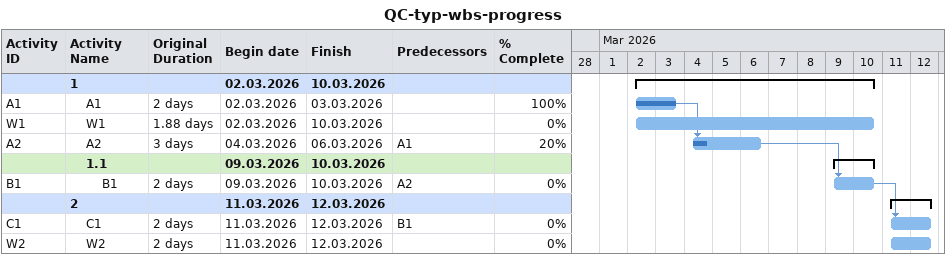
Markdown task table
QC-typ-wbs-progress

| ID | Level | Task | Original duration | Start | Finish | Predecessors | % complete |
|---|---|---|---|---|---|---|---|
|  | 1 | **1** |  | 2026-03-02 | 2026-03-10 |  |  |
| A1 | 2 | A1 | 2d | 2026-03-02 | 2026-03-03 |  | 100 |
| W1 | 2 | W1 | 1.88d | 2026-03-02 | 2026-03-10 |  | 0 |
| A2 | 2 | A2 | 3d | 2026-03-04 | 2026-03-06 | A1 | 20 |
|  | 2 | **1.1** |  | 2026-03-09 | 2026-03-10 |  |  |
| B1 | 3 | B1 | 2d | 2026-03-09 | 2026-03-10 | A2 | 0 |
|  | 1 | **2** |  | 2026-03-11 | 2026-03-12 |  |  |
| C1 | 2 | C1 | 2d | 2026-03-11 | 2026-03-12 | B1 | 0 |
| W2 | 2 | W2 | 2d | 2026-03-11 | 2026-03-12 |  | 0 |
